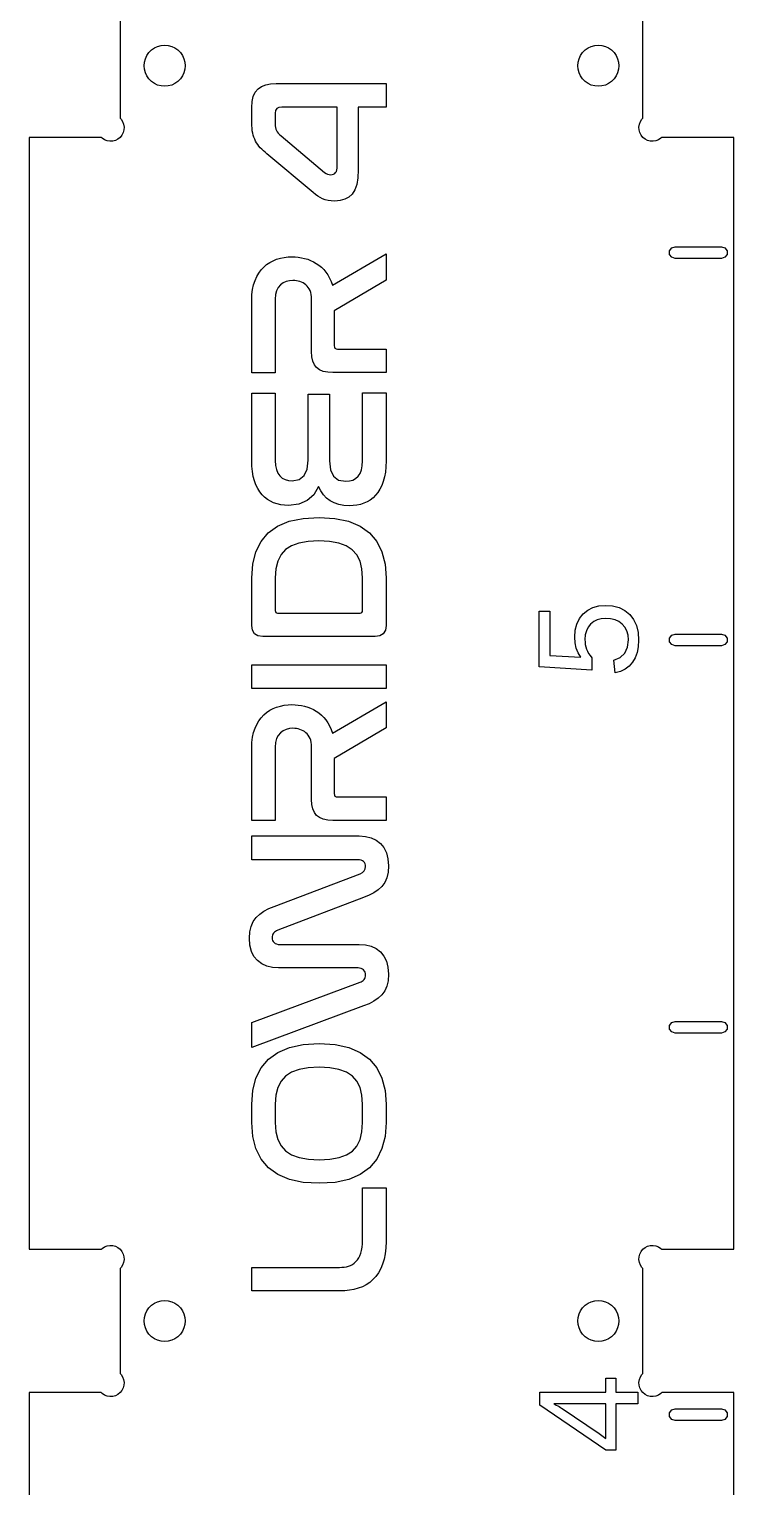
# Model space of a CAD drawing. Header units: metres. Extents: x -91 to 100, y 0 to 828.
# Drawn here: x -91 to 0, y 473.7 to 661.8 of the extents above; entities that cross this region are included whole.
import ezdxf

# ---------------------------------------------------------------- set-up
doc = ezdxf.new("R2010")
doc.units = ezdxf.units.M

msp = doc.modelspace()

# ---------------------------------------------------------------- linework, layer by layer
for p, q in [((-79.25, 663.909), (-79.25, 650.331)), ((-11.75, 650.331), (-11.75, 663.909)), ((-75.795, 658.445), (-75.53, 658.823)), ((-75.53, 658.823), (-75.2034, 659.15)), ((-75.2034, 659.15), (-74.825, 659.415)), ((-74.825, 659.415), (-74.4063, 659.61)), ((-74.4063, 659.61), (-73.9602, 659.73)), ((-73.9602, 659.73), (-73.5, 659.77)), ((-73.5, 659.77), (-73.0398, 659.73)), ((-73.0398, 659.73), (-72.5937, 659.61)), ((-72.5937, 659.61), (-72.175, 659.415)), ((-72.175, 659.415), (-71.7966, 659.15)), ((-71.7966, 659.15), (-71.47, 658.823)), ((-71.47, 658.823), (-71.205, 658.445)), ((-19.795, 658.445), (-19.53, 658.823)), ((-19.53, 658.823), (-19.2034, 659.15)), ((-19.2034, 659.15), (-18.825, 659.415)), ((-18.825, 659.415), (-18.4063, 659.61)), ((-18.4063, 659.61), (-17.9602, 659.73)), ((-17.9602, 659.73), (-17.5, 659.77)), ((-17.5, 659.77), (-17.0398, 659.73)), ((-17.0398, 659.73), (-16.5937, 659.61)), ((-16.5937, 659.61), (-16.175, 659.415)), ((-16.175, 659.415), (-15.7966, 659.15)), ((-15.7966, 659.15), (-15.47, 658.823)), ((-15.47, 658.823), (-15.205, 658.445)), ((-76.15, 657.12), (-76.1097, 657.58)), ((-76.1097, 656.66), (-76.15, 657.12)), ((-76.1097, 657.58), (-75.9902, 658.026)), ((-75.9902, 658.026), (-75.795, 658.445)), ((-71.205, 658.445), (-71.0098, 658.026)), ((-71.0098, 658.026), (-70.8903, 657.58)), ((-70.8903, 657.58), (-70.85, 657.12)), ((-70.85, 657.12), (-70.8903, 656.66)), ((-20.15, 657.12), (-20.1097, 657.58)), ((-20.1097, 656.66), (-20.15, 657.12)), ((-20.1097, 657.58), (-19.9902, 658.026)), ((-19.9902, 658.026), (-19.795, 658.445)), ((-15.205, 658.445), (-15.0098, 658.026)), ((-15.0098, 658.026), (-14.8903, 657.58)), ((-14.8903, 657.58), (-14.85, 657.12)), ((-14.85, 657.12), (-14.8903, 656.66)), ((-75.9902, 656.214), (-76.1097, 656.66)), ((-75.795, 655.795), (-75.9902, 656.214)), ((-75.53, 655.417), (-75.795, 655.795)), ((-75.2034, 655.09), (-75.53, 655.417)), ((-74.825, 654.825), (-75.2034, 655.09)), ((-74.4063, 654.63), (-74.825, 654.825)), ((-72.175, 654.825), (-72.5937, 654.63)), ((-71.7966, 655.09), (-72.175, 654.825)), ((-71.47, 655.417), (-71.7966, 655.09)), ((-71.205, 655.795), (-71.47, 655.417)), ((-71.0098, 656.214), (-71.205, 655.795)), ((-70.8903, 656.66), (-71.0098, 656.214)), ((-59.8178, 654.795), (-59.0928, 654.84)), ((-59.0928, 654.84), (-44.9103, 654.84)), ((-44.9103, 654.84), (-44.9103, 651.783)), ((-19.9902, 656.214), (-20.1097, 656.66)), ((-19.795, 655.795), (-19.9902, 656.214)), ((-19.53, 655.417), (-19.795, 655.795)), ((-19.2034, 655.09), (-19.53, 655.417)), ((-18.825, 654.825), (-19.2034, 655.09)), ((-18.4063, 654.63), (-18.825, 654.825)), ((-16.175, 654.825), (-16.5937, 654.63)), ((-15.7966, 655.09), (-16.175, 654.825)), ((-15.47, 655.417), (-15.7966, 655.09)), ((-15.205, 655.795), (-15.47, 655.417)), ((-15.0098, 656.214), (-15.205, 655.795)), ((-14.8903, 656.66), (-15.0098, 656.214)), ((-73.9602, 654.51), (-74.4063, 654.63)), ((-73.5, 654.47), (-73.9602, 654.51)), ((-73.0398, 654.51), (-73.5, 654.47)), ((-72.5937, 654.63), (-73.0398, 654.51)), ((-62.2023, 652.492), (-62.0506, 653.157)), ((-62.0506, 653.157), (-61.7977, 653.7)), ((-61.7977, 653.7), (-61.4436, 654.121)), ((-61.4436, 654.121), (-60.9932, 654.435)), ((-60.9932, 654.435), (-60.4513, 654.66)), ((-60.4513, 654.66), (-59.8178, 654.795)), ((-17.9602, 654.51), (-18.4063, 654.63)), ((-17.5, 654.47), (-17.9602, 654.51)), ((-17.0398, 654.51), (-17.5, 654.47)), ((-16.5937, 654.63), (-17.0398, 654.51)), ((-62.2529, 651.706), (-62.2023, 652.492)), ((-62.2529, 649.779), (-62.2529, 651.706)), ((-59.1682, 651.349), (-59.2212, 651.012)), ((-59.0092, 651.59), (-59.1682, 651.349)), ((-58.7443, 651.734), (-59.0092, 651.59)), ((-58.3733, 651.783), (-58.7443, 651.734)), ((-51.2051, 651.783), (-58.3733, 651.783)), ((-51.2051, 644.203), (-51.2051, 651.783)), ((-44.9103, 651.783), (-48.5073, 651.783)), ((-48.5073, 651.783), (-48.5073, 643.664)), ((-79.25, 650.331), (-79.1274, 650.209)), ((-79.1274, 650.209), (-78.9282, 649.902)), ((-78.9282, 649.902), (-78.7971, 649.56)), ((-78.7971, 649.56), (-78.7398, 649.199)), ((-78.7398, 649.199), (-78.759, 648.834)), ((-62.2449, 649.405), (-62.2529, 649.779)), ((-62.2208, 649.056), (-62.2449, 649.405)), ((-59.2212, 651.012), (-59.2212, 649.65)), ((-59.2212, 649.65), (-59.2115, 649.372)), ((-59.2115, 649.372), (-59.1826, 649.13)), ((-12.2602, 649.199), (-12.2029, 649.56)), ((-12.241, 648.834), (-12.2602, 649.199)), ((-12.2029, 649.56), (-12.0718, 649.902)), ((-12.0718, 649.902), (-11.8726, 650.209)), ((-11.8726, 650.209), (-11.75, 650.331)), ((-81.7113, 647.87), (-91, 647.87)), ((-91, 647.87), (-91, 504.34)), ((-81.5887, 647.747), (-81.7113, 647.87)), ((-81.2819, 647.548), (-81.5887, 647.747)), ((-80.9404, 647.417), (-81.2819, 647.548)), ((-80.579, 647.36), (-80.9404, 647.417)), ((-80.2137, 647.379), (-80.579, 647.36)), ((-79.8603, 647.474), (-80.2137, 647.379)), ((-79.5343, 647.64), (-79.8603, 647.474)), ((-79.25, 647.87), (-79.5343, 647.64)), ((-79.0198, 648.154), (-79.25, 647.87)), ((-78.8537, 648.48), (-79.0198, 648.154)), ((-78.759, 648.834), (-78.8537, 648.48)), ((-62.1806, 648.731), (-62.2208, 649.056)), ((-62.1244, 648.43), (-62.1806, 648.731)), ((-62.0529, 648.148), (-62.1244, 648.43)), ((-61.967, 647.881), (-62.0529, 648.148)), ((-61.8667, 647.628), (-61.967, 647.881)), ((-61.7518, 647.389), (-61.8667, 647.628)), ((-61.6226, 647.163), (-61.7518, 647.389)), ((-59.1826, 649.13), (-59.1345, 648.923)), ((-59.1345, 648.923), (-59.0671, 648.751)), ((-59.0671, 648.751), (-58.9724, 648.594)), ((-58.9724, 648.594), (-58.8423, 648.43)), ((-58.8423, 648.43), (-58.6769, 648.26)), ((-58.6769, 648.26), (-58.4762, 648.083)), ((-58.4762, 648.083), (-52.8494, 643.355)), ((-12.1463, 648.48), (-12.241, 648.834)), ((-11.9802, 648.154), (-12.1463, 648.48)), ((-11.75, 647.87), (-11.9802, 648.154)), ((-11.4657, 647.64), (-11.75, 647.87)), ((-11.1397, 647.474), (-11.4657, 647.64)), ((-10.7863, 647.379), (-11.1397, 647.474)), ((-10.421, 647.36), (-10.7863, 647.379)), ((-10.0596, 647.417), (-10.421, 647.36)), ((-9.7181, 647.548), (-10.0596, 647.417)), ((-9.4113, 647.747), (-9.7181, 647.548)), ((-9.2887, 647.87), (-9.4113, 647.747)), ((0, 647.87), (-9.2887, 647.87)), ((0, 504.34), (0, 647.87)), ((-61.4789, 646.946), (-61.6226, 647.163)), ((-61.3207, 646.739), (-61.4789, 646.946)), ((-61.1481, 646.541), (-61.3207, 646.739)), ((-60.9603, 646.347), (-61.1481, 646.541)), ((-60.7563, 646.15), (-60.9603, 646.347)), ((-60.5363, 645.949), (-60.7563, 646.15)), ((-60.3003, 645.745), (-60.5363, 645.949)), ((-54.3139, 640.735), (-60.3003, 645.745)), ((-51.3279, 643.473), (-51.2597, 643.673)), ((-51.2597, 643.673), (-51.2188, 643.917)), ((-51.2188, 643.917), (-51.2051, 644.203)), ((-48.5073, 643.664), (-48.5554, 642.641)), ((-52.8494, 643.355), (-52.6648, 643.221)), ((-52.6648, 643.221), (-52.4705, 643.124)), ((-52.4705, 643.124), (-52.2666, 643.066)), ((-52.2666, 643.066), (-52.053, 643.047)), ((-52.053, 643.047), (-51.8595, 643.064)), ((-51.8595, 643.064), (-51.69, 643.115)), ((-51.69, 643.115), (-51.5447, 643.199)), ((-51.5447, 643.199), (-51.4234, 643.317)), ((-51.4234, 643.317), (-51.3279, 643.473)), ((-48.7, 641.782), (-48.9408, 641.086)), ((-48.5554, 642.641), (-48.7, 641.782)), ((-54.0168, 640.503), (-54.3139, 640.735)), ((-53.7166, 640.295), (-54.0168, 640.503)), ((-53.4131, 640.111), (-53.7166, 640.295)), ((-53.1064, 639.951), (-53.4131, 640.111)), ((-52.7756, 639.822), (-53.1064, 639.951)), ((-52.3998, 639.73), (-52.7756, 639.822)), ((-50.2223, 639.88), (-50.8244, 639.712)), ((-49.7068, 640.162), (-50.2223, 639.88)), ((-49.278, 640.555), (-49.7068, 640.162)), ((-48.9408, 641.086), (-49.278, 640.555)), ((-51.9791, 639.674), (-52.3998, 639.73)), ((-51.5133, 639.656), (-51.9791, 639.674)), ((-50.8244, 639.712), (-51.5133, 639.656)), ((-59.0414, 632.136), (-58.5612, 632.277)), ((-58.5612, 632.277), (-58.0714, 632.377)), ((-58.0714, 632.377), (-57.572, 632.437)), ((-57.572, 632.437), (-57.063, 632.457)), ((-57.063, 632.457), (-56.6527, 632.445)), ((-56.6527, 632.445), (-56.244, 632.406)), ((-56.244, 632.406), (-55.8369, 632.342)), ((-55.8369, 632.342), (-55.4314, 632.252)), ((-55.4314, 632.252), (-55.0333, 632.135)), ((-51.8474, 628.783), (-44.9103, 632.817)), ((-44.9103, 632.817), (-44.9103, 629.451)), ((-8.3008, 633.232), (-8.0283, 633.607)), ((-8.3008, 632.768), (-8.3008, 633.232)), ((-8.0283, 632.393), (-8.3008, 632.768)), ((-8.0283, 633.607), (-7.5875, 633.75)), ((-7.5875, 632.25), (-8.0283, 632.393)), ((-7.5875, 633.75), (-1.5875, 633.75)), ((-1.5875, 632.25), (-7.5875, 632.25)), ((-1.5875, 633.75), (-1.1467, 633.607)), ((-1.1467, 632.393), (-1.5875, 632.25)), ((-1.1467, 633.607), (-0.8742, 633.232)), ((-0.8742, 632.768), (-1.1467, 632.393)), ((-0.8742, 633.232), (-0.8742, 632.768)), ((-61.5993, 629.903), (-61.3344, 630.36)), ((-61.3344, 630.36), (-61.0342, 630.771)), ((-61.0342, 630.771), (-60.6986, 631.134)), ((-60.6986, 631.134), (-60.3301, 631.452)), ((-60.3301, 631.452), (-59.931, 631.725)), ((-59.931, 631.725), (-59.5014, 631.953)), ((-59.5014, 631.953), (-59.0414, 632.136)), ((-55.0333, 632.135), (-54.6479, 631.988)), ((-54.6479, 631.988), (-54.2753, 631.813)), ((-54.2753, 631.813), (-53.9156, 631.609)), ((-53.9156, 631.609), (-53.5727, 631.375)), ((-53.5727, 631.375), (-53.2508, 631.108)), ((-53.2508, 631.108), (-52.9496, 630.81)), ((-52.9496, 630.81), (-52.6694, 630.479)), ((-52.6694, 630.479), (-52.4157, 630.113)), ((-62.1469, 628.244), (-62.0145, 628.848)), ((-62.0145, 628.848), (-61.8289, 629.4)), ((-61.8289, 629.4), (-61.5993, 629.903)), ((-58.8382, 628.49), (-59.051, 628.074)), ((-58.5404, 628.822), (-58.8382, 628.49)), ((-58.1847, 629.075), (-58.5404, 628.822)), ((-57.7985, 629.256), (-58.1847, 629.075)), ((-57.3818, 629.364), (-57.7985, 629.256)), ((-56.9346, 629.4), (-57.3818, 629.364)), ((-56.7049, 629.391), (-56.9346, 629.4)), ((-56.4785, 629.365), (-56.7049, 629.391)), ((-56.2553, 629.321), (-56.4785, 629.365)), ((-56.0353, 629.259), (-56.2553, 629.321)), ((-55.8233, 629.179), (-56.0353, 629.259)), ((-55.6242, 629.082), (-55.8233, 629.179)), ((-55.4379, 628.967), (-55.6242, 629.082)), ((-55.2644, 628.835), (-55.4379, 628.967)), ((-55.1055, 628.682), (-55.2644, 628.835)), ((-54.9626, 628.507), (-55.1055, 628.682)), ((-54.8357, 628.31), (-54.9626, 628.507)), ((-52.4157, 630.113), (-52.1942, 629.708)), ((-52.1942, 629.708), (-52.0047, 629.265)), ((-52.0047, 629.265), (-51.8474, 628.783)), ((-44.9103, 629.451), (-51.6162, 625.495)), ((-62.2529, 626.882), (-62.2264, 627.589)), ((-62.2529, 617.478), (-62.2529, 626.882)), ((-62.2264, 627.589), (-62.1469, 628.244)), ((-59.1786, 627.572), (-59.2212, 626.985)), ((-59.2212, 626.985), (-59.2212, 617.478)), ((-59.051, 628.074), (-59.1786, 627.572)), ((-54.7249, 628.09), (-54.8357, 628.31)), ((-54.635, 627.847), (-54.7249, 628.09)), ((-54.5708, 627.582), (-54.635, 627.847)), ((-54.5322, 627.295), (-54.5708, 627.582)), ((-54.5194, 626.985), (-54.5322, 627.295)), ((-54.5194, 620.228), (-54.5194, 626.985)), ((-51.6162, 625.495), (-51.6162, 620.973)), ((-51.6162, 620.973), (-51.5889, 620.782)), ((-54.4792, 619.558), (-54.5194, 620.228)), ((-54.3588, 618.988), (-54.4792, 619.558)), ((-51.5889, 620.782), (-51.507, 620.645)), ((-51.507, 620.645), (-51.3705, 620.563)), ((-51.3705, 620.563), (-51.1794, 620.536)), ((-51.1794, 620.536), (-44.9103, 620.536)), ((-44.9103, 620.536), (-44.9103, 617.504)), ((-59.2212, 617.478), (-62.2529, 617.478)), ((-54.1581, 618.517), (-54.3588, 618.988)), ((-53.8771, 618.146), (-54.1581, 618.517)), ((-53.5045, 617.865), (-53.8771, 618.146)), ((-53.0292, 617.665), (-53.5045, 617.865)), ((-52.4511, 617.544), (-53.0292, 617.665)), ((-51.7703, 617.504), (-52.4511, 617.544)), ((-44.9103, 617.504), (-51.7703, 617.504)), ((-62.2529, 606.175), (-62.2529, 614.859)), ((-62.2529, 614.859), (-59.2212, 614.859)), ((-59.2212, 614.859), (-59.2212, 606.175)), ((-54.9819, 606.2), (-54.9819, 614.73)), ((-54.9819, 614.73), (-52.2328, 614.73)), ((-52.2328, 614.73), (-52.2328, 606.123)), ((-47.9421, 606.098), (-47.9421, 614.884)), ((-47.9421, 614.884), (-44.9103, 614.884)), ((-44.9103, 614.884), (-44.9103, 606.098)), ((-62.2313, 605.432), (-62.2529, 606.175)), ((-59.2212, 606.175), (-59.1842, 605.529)), ((-55.1104, 605.043), (-54.9819, 606.2)), ((-52.2328, 606.123), (-52.1011, 604.966)), ((-47.9782, 605.473), (-47.9421, 606.098)), ((-44.9103, 606.098), (-44.9328, 605.355)), ((-62.1662, 604.745), (-62.2313, 605.432)), ((-62.0578, 604.115), (-62.1662, 604.745)), ((-61.9061, 603.541), (-62.0578, 604.115)), ((-59.1842, 605.529), (-59.0735, 604.98)), ((-59.0735, 604.98), (-58.8888, 604.527)), ((-58.8888, 604.527), (-58.6303, 604.171)), ((-58.6303, 604.171), (-58.3091, 603.901)), ((-56.138, 603.719), (-55.4957, 604.216)), ((-55.4957, 604.216), (-55.1104, 605.043)), ((-52.1011, 604.966), (-51.7061, 604.139)), ((-51.7061, 604.139), (-51.0477, 603.642)), ((-48.8372, 603.838), (-48.52, 604.119)), ((-48.52, 604.119), (-48.2672, 604.484)), ((-48.2672, 604.484), (-48.0866, 604.935)), ((-48.0866, 604.935), (-47.9782, 605.473)), ((-45.1126, 604.038), (-45.27, 603.464)), ((-45.0002, 604.668), (-45.1126, 604.038)), ((-44.9328, 605.355), (-45.0002, 604.668)), ((-61.715, 603.019), (-61.9061, 603.541)), ((-61.4885, 602.546), (-61.715, 603.019)), ((-61.2268, 602.12), (-61.4885, 602.546)), ((-60.9296, 601.743), (-61.2268, 602.12)), ((-58.3091, 603.901), (-57.9366, 603.708)), ((-57.9366, 603.708), (-57.5126, 603.593)), ((-57.5126, 603.593), (-57.0372, 603.554)), ((-57.0372, 603.554), (-56.138, 603.719)), ((-53.6201, 602.809), (-54.24, 601.741)), ((-53.3335, 602.24), (-53.6201, 602.809)), ((-52.9875, 601.743), (-53.3335, 602.24)), ((-51.0477, 603.642), (-50.126, 603.477)), ((-50.126, 603.477), (-49.6402, 603.517)), ((-49.6402, 603.517), (-49.2106, 603.638)), ((-49.2106, 603.638), (-48.8372, 603.838)), ((-45.6972, 602.468), (-45.9613, 602.043)), ((-45.4667, 602.942), (-45.6972, 602.468)), ((-45.27, 603.464), (-45.4667, 602.942)), ((-60.5997, 601.413), (-60.9296, 601.743)), ((-60.2392, 601.129), (-60.5997, 601.413)), ((-59.8482, 600.892), (-60.2392, 601.129)), ((-59.4267, 600.702), (-59.8482, 600.892)), ((-58.9803, 600.556), (-59.4267, 600.702)), ((-58.5146, 600.452), (-58.9803, 600.556)), ((-58.0297, 600.389), (-58.5146, 600.452)), ((-57.5255, 600.368), (-58.0297, 600.389)), ((-56.1927, 600.521), (-57.5255, 600.368)), ((-55.0975, 600.978), (-56.1927, 600.521)), ((-54.24, 601.741), (-55.0975, 600.978)), ((-52.5821, 601.315), (-52.9875, 601.743)), ((-52.1172, 600.959), (-52.5821, 601.315)), ((-51.5913, 600.678), (-52.1172, 600.959)), ((-51.0027, 600.477), (-51.5913, 600.678)), ((-50.3516, 600.357), (-51.0027, 600.477)), ((-49.6378, 600.317), (-50.3516, 600.357)), ((-49.1449, 600.337), (-49.6378, 600.317)), ((-48.6679, 600.397), (-49.1449, 600.337)), ((-48.2071, 600.497), (-48.6679, 600.397)), ((-47.7623, 600.638), (-48.2071, 600.497)), ((-47.3407, 600.822), (-47.7623, 600.638)), ((-46.9497, 601.055), (-47.3407, 600.822)), ((-46.5892, 601.336), (-46.9497, 601.055)), ((-46.2592, 601.665), (-46.5892, 601.336)), ((-45.9613, 602.043), (-46.2592, 601.665)), ((-57.4163, 598.309), (-55.6355, 598.682)), ((-55.6355, 598.682), (-53.5689, 598.806)), ((-53.5689, 598.806), (-51.5134, 598.682)), ((-51.5134, 598.682), (-49.7406, 598.309)), ((-61.0534, 595.705), (-60.1205, 596.815)), ((-60.1205, 596.815), (-58.9113, 597.686)), ((-58.9113, 597.686), (-57.4163, 598.309)), ((-49.7406, 598.309), (-48.2504, 597.686)), ((-48.2504, 597.686), (-47.0428, 596.815)), ((-47.0428, 596.815), (-46.1098, 595.705)), ((-61.7198, 594.365), (-61.0534, 595.705)), ((-57.8981, 594.657), (-58.4769, 594.009)), ((-57.1329, 595.146), (-57.8981, 594.657)), ((-56.1606, 595.495), (-57.1329, 595.146)), ((-54.9811, 595.705), (-56.1606, 595.495)), ((-53.5944, 595.775), (-54.9811, 595.705)), ((-52.207, 595.704), (-53.5944, 595.775)), ((-51.0251, 595.492), (-52.207, 595.704)), ((-50.0488, 595.139), (-51.0251, 595.492)), ((-49.278, 594.644), (-50.0488, 595.139)), ((-48.6935, 593.992), (-49.278, 594.644)), ((-46.1098, 595.705), (-45.4434, 594.365)), ((-62.2529, 590.996), (-62.1197, 592.795)), ((-62.1197, 592.795), (-61.7198, 594.365)), ((-58.8904, 593.183), (-59.1385, 592.178)), ((-58.4769, 594.009), (-58.8904, 593.183)), ((-48.2761, 593.167), (-48.6935, 593.992)), ((-48.0256, 592.168), (-48.2761, 593.167)), ((-45.4434, 594.365), (-45.0436, 592.795)), ((-45.0436, 592.795), (-44.9103, 590.996)), ((-62.2529, 584.881), (-62.2529, 590.996)), ((-59.1385, 592.178), (-59.2212, 590.996)), ((-59.2212, 590.996), (-59.2212, 586.808)), ((-47.9421, 590.996), (-48.0256, 592.168)), ((-47.9421, 586.808), (-47.9421, 590.996)), ((-44.9103, 590.996), (-44.9103, 584.881)), ((-18.8689, 586.84), (-18.1962, 587.187)), ((-18.1962, 587.187), (-17.4403, 587.395)), ((-17.4403, 587.395), (-16.6013, 587.464)), ((-16.6013, 587.464), (-15.6529, 587.39)), ((-15.6529, 587.39), (-14.8111, 587.166)), ((-14.8111, 587.166), (-14.076, 586.794)), ((-59.2212, 586.808), (-59.2019, 586.662)), ((-59.2019, 586.662), (-59.1441, 586.557)), ((-59.1441, 586.557), (-59.0478, 586.495)), ((-59.0478, 586.495), (-58.913, 586.474)), ((-58.913, 586.474), (-48.2503, 586.474)), ((-48.2503, 586.474), (-48.1155, 586.495)), ((-48.1155, 586.495), (-48.0191, 586.557)), ((-48.0191, 586.557), (-47.9614, 586.662)), ((-47.9614, 586.662), (-47.9421, 586.808)), ((-25.1373, 579.53), (-25.1373, 586.727)), ((-25.1373, 586.727), (-23.7626, 586.727)), ((-23.7626, 586.727), (-23.7626, 581.004)), ((-20.2807, 585.055), (-19.9382, 585.752)), ((-19.9382, 585.752), (-19.4586, 586.354)), ((-19.4586, 586.354), (-18.8689, 586.84)), ((-18.1002, 585.367), (-18.4972, 585.043)), ((-17.6459, 585.599), (-18.1002, 585.367)), ((-17.1343, 585.738), (-17.6459, 585.599)), ((-16.5654, 585.784), (-17.1343, 585.738)), ((-15.9148, 585.738), (-16.5654, 585.784)), ((-15.3378, 585.6), (-15.9148, 585.738)), ((-14.8343, 585.369), (-15.3378, 585.6)), ((-14.4044, 585.047), (-14.8343, 585.369)), ((-14.076, 586.794), (-13.4476, 586.273)), ((-13.4476, 586.273), (-12.9444, 585.621)), ((-12.9444, 585.621), (-12.585, 584.853)), ((-62.1646, 584.251), (-62.2529, 584.881)), ((-61.8997, 583.802), (-62.1646, 584.251)), ((-61.4581, 583.532), (-61.8997, 583.802)), ((-60.8399, 583.442), (-61.4581, 583.532)), ((-46.3233, 583.442), (-60.8399, 583.442)), ((-45.7051, 583.532), (-46.3233, 583.442)), ((-45.2636, 583.802), (-45.7051, 583.532)), ((-44.9986, 584.251), (-45.2636, 583.802)), ((-44.9103, 584.881), (-44.9986, 584.251)), ((-20.5547, 583.376), (-20.4862, 584.263)), ((-20.5042, 582.626), (-20.5547, 583.376)), ((-20.4862, 584.263), (-20.2807, 585.055)), ((-19.1879, 583.64), (-19.234, 583.043)), ((-19.0498, 584.172), (-19.1879, 583.64)), ((-18.8195, 584.64), (-19.0498, 584.172)), ((-18.4972, 585.043), (-18.8195, 584.64)), ((-14.0604, 584.643), (-14.4044, 585.047)), ((-13.8148, 584.169), (-14.0604, 584.643)), ((-13.6674, 583.623), (-13.8148, 584.169)), ((-13.6182, 583.007), (-13.6674, 583.623)), ((-12.585, 584.853), (-12.3694, 583.97)), ((-12.3694, 583.97), (-12.2975, 582.971)), ((-8.3008, 583.232), (-8.0283, 583.607)), ((-8.0283, 583.607), (-7.5875, 583.75)), ((-7.5875, 583.75), (-1.5875, 583.75)), ((-1.5875, 583.75), (-1.1467, 583.607)), ((-1.1467, 583.607), (-0.8742, 583.232)), ((-20.3526, 581.94), (-20.5042, 582.626)), ((-20.0999, 581.319), (-20.3526, 581.94)), ((-19.234, 583.043), (-19.2211, 582.721)), ((-19.2211, 582.721), (-19.1823, 582.41)), ((-19.1823, 582.41), (-19.1177, 582.11)), ((-19.1177, 582.11), (-19.0273, 581.821)), ((-19.0273, 581.821), (-18.906, 581.538)), ((-18.906, 581.538), (-18.7488, 581.255)), ((-14.0877, 581.289), (-13.7356, 582.048)), ((-13.7356, 582.048), (-13.6182, 583.007)), ((-12.3458, 582.129), (-12.4907, 581.372)), ((-12.2975, 582.971), (-12.3458, 582.129)), ((-8.3008, 582.768), (-8.3008, 583.232)), ((-8.0283, 582.393), (-8.3008, 582.768)), ((-7.5875, 582.25), (-8.0283, 582.393)), ((-1.5875, 582.25), (-7.5875, 582.25)), ((-1.1467, 582.393), (-1.5875, 582.25)), ((-0.8742, 582.768), (-1.1467, 582.393)), ((-0.8742, 583.232), (-0.8742, 582.768)), ((-62.2529, 576.744), (-62.2529, 579.775)), ((-62.2529, 579.775), (-44.9103, 579.775)), ((-44.9103, 579.775), (-44.9103, 576.744)), ((-23.7626, 581.004), (-19.7461, 580.761)), ((-19.7461, 580.761), (-20.0999, 581.319)), ((-18.7488, 581.255), (-18.5556, 580.972)), ((-18.5556, 580.972), (-18.3265, 580.689)), ((-18.3265, 580.689), (-18.3265, 579.108)), ((-15.4962, 580.375), (-14.6746, 580.731)), ((-15.3075, 578.739), (-15.4962, 580.375)), ((-14.6746, 580.731), (-14.0877, 581.289)), ((-13.4998, 579.621), (-14.0159, 579.227)), ((-13.0702, 580.114), (-13.4998, 579.621)), ((-12.7321, 580.7), (-13.0702, 580.114)), ((-12.4907, 581.372), (-12.7321, 580.7)), ((-18.3265, 579.108), (-25.1373, 579.53)), ((-14.6185, 578.933), (-15.3075, 578.739)), ((-14.0159, 579.227), (-14.6185, 578.933)), ((-44.9103, 576.744), (-62.2529, 576.744)), ((-60.3301, 573.646), (-59.931, 573.919)), ((-59.931, 573.919), (-59.5014, 574.147)), ((-59.5014, 574.147), (-59.0414, 574.33)), ((-59.0414, 574.33), (-58.5612, 574.47)), ((-58.5612, 574.47), (-58.0714, 574.571)), ((-58.0714, 574.571), (-57.572, 574.631)), ((-57.572, 574.631), (-57.063, 574.651)), ((-57.063, 574.651), (-56.6527, 574.638)), ((-56.6527, 574.638), (-56.244, 574.6)), ((-56.244, 574.6), (-55.8369, 574.535)), ((-55.8369, 574.535), (-55.4314, 574.446)), ((-55.4314, 574.446), (-55.0333, 574.328)), ((-55.0333, 574.328), (-54.6479, 574.182)), ((-54.6479, 574.182), (-54.2753, 574.007)), ((-54.2753, 574.007), (-53.9156, 573.803)), ((-51.8474, 570.977), (-44.9103, 575.011)), ((-44.9103, 575.011), (-44.9103, 571.645)), ((-61.8289, 571.594), (-61.5993, 572.097)), ((-61.5993, 572.097), (-61.3344, 572.554)), ((-61.3344, 572.554), (-61.0342, 572.964)), ((-61.0342, 572.964), (-60.6986, 573.328)), ((-60.6986, 573.328), (-60.3301, 573.646)), ((-53.9156, 573.803), (-53.5727, 573.569)), ((-53.5727, 573.569), (-53.2508, 573.302)), ((-53.2508, 573.302), (-52.9496, 573.003)), ((-52.9496, 573.003), (-52.6694, 572.673)), ((-52.6694, 572.673), (-52.4157, 572.307)), ((-52.4157, 572.307), (-52.1942, 571.902)), ((-62.2264, 569.782), (-62.1469, 570.438)), ((-62.1469, 570.438), (-62.0145, 571.041)), ((-62.0145, 571.041), (-61.8289, 571.594)), ((-59.051, 570.267), (-59.1786, 569.765)), ((-58.8382, 570.684), (-59.051, 570.267)), ((-58.5404, 571.016), (-58.8382, 570.684)), ((-58.1847, 571.269), (-58.5404, 571.016)), ((-57.7985, 571.449), (-58.1847, 571.269)), ((-57.3818, 571.558), (-57.7985, 571.449)), ((-56.9346, 571.594), (-57.3818, 571.558)), ((-56.7049, 571.585), (-56.9346, 571.594)), ((-56.4785, 571.558), (-56.7049, 571.585)), ((-56.2553, 571.514), (-56.4785, 571.558)), ((-56.0353, 571.452), (-56.2553, 571.514)), ((-55.8233, 571.373), (-56.0353, 571.452)), ((-55.6242, 571.276), (-55.8233, 571.373)), ((-55.4379, 571.161), (-55.6242, 571.276)), ((-55.2644, 571.028), (-55.4379, 571.161)), ((-55.1055, 570.876), (-55.2644, 571.028)), ((-54.9626, 570.701), (-55.1055, 570.876)), ((-54.8357, 570.503), (-54.9626, 570.701)), ((-54.7249, 570.283), (-54.8357, 570.503)), ((-54.635, 570.041), (-54.7249, 570.283)), ((-52.1942, 571.902), (-52.0047, 571.459)), ((-52.0047, 571.459), (-51.8474, 570.977)), ((-44.9103, 571.645), (-51.6162, 567.688)), ((-62.2529, 569.076), (-62.2264, 569.782)), ((-62.2529, 559.672), (-62.2529, 569.076)), ((-59.1786, 569.765), (-59.2212, 569.179)), ((-59.2212, 569.179), (-59.2212, 559.672)), ((-54.5708, 569.776), (-54.635, 570.041)), ((-54.5322, 569.488), (-54.5708, 569.776)), ((-54.5194, 569.179), (-54.5322, 569.488)), ((-54.5194, 562.421), (-54.5194, 569.179)), ((-51.6162, 567.688), (-51.6162, 563.166)), ((-51.6162, 563.166), (-51.5889, 562.975)), ((-51.5889, 562.975), (-51.507, 562.839)), ((-51.507, 562.839), (-51.3705, 562.757)), ((-51.3705, 562.757), (-51.1794, 562.73)), ((-51.1794, 562.73), (-44.9103, 562.73)), ((-44.9103, 562.73), (-44.9103, 559.698)), ((-54.4792, 561.752), (-54.5194, 562.421)), ((-54.3588, 561.182), (-54.4792, 561.752)), ((-54.1581, 560.711), (-54.3588, 561.182)), ((-59.2212, 559.672), (-62.2529, 559.672)), ((-53.8771, 560.34), (-54.1581, 560.711)), ((-53.5045, 560.059), (-53.8771, 560.34)), ((-53.0292, 559.858), (-53.5045, 560.059)), ((-52.4511, 559.738), (-53.0292, 559.858)), ((-51.7703, 559.698), (-52.4511, 559.738)), ((-44.9103, 559.698), (-51.7703, 559.698)), ((-62.2529, 554.636), (-62.2529, 557.693)), ((-62.2529, 557.693), (-48.4046, 557.693)), ((-48.4046, 557.693), (-47.5864, 557.633)), ((-47.5864, 557.633), (-46.8534, 557.452)), ((-46.8534, 557.452), (-46.2054, 557.151)), ((-46.2054, 557.151), (-45.6425, 556.73)), ((-45.6425, 556.73), (-45.1873, 556.188)), ((-45.1873, 556.188), (-44.8621, 555.525)), ((-44.8621, 555.525), (-44.667, 554.743)), ((-48.533, 554.636), (-62.2529, 554.636)), ((-48.325, 554.62), (-48.533, 554.636)), ((-48.138, 554.575), (-48.325, 554.62)), ((-47.9718, 554.498), (-48.138, 554.575)), ((-47.8265, 554.392), (-47.9718, 554.498)), ((-47.7085, 554.261), (-47.8265, 554.392)), ((-47.7366, 553.178), (-47.6017, 553.443)), ((-47.6242, 554.112), (-47.7085, 554.261)), ((-47.5736, 553.946), (-47.6242, 554.112)), ((-47.6017, 553.443), (-47.5567, 553.762)), ((-47.5567, 553.762), (-47.5736, 553.946)), ((-44.667, 554.743), (-44.6019, 553.839)), ((-44.6019, 553.839), (-44.6557, 553.018)), ((-59.3497, 548.598), (-48.276, 552.812)), ((-48.276, 552.812), (-47.9613, 552.967)), ((-47.9613, 552.967), (-47.7366, 553.178)), ((-45.086, 551.688), (-45.4625, 551.18)), ((-44.8171, 552.301), (-45.086, 551.688)), ((-44.6557, 553.018), (-44.8171, 552.301)), ((-47.8135, 549.754), (-58.8873, 545.541)), ((-47.1078, 550.036), (-47.8135, 549.754)), ((-46.4807, 550.368), (-47.1078, 550.036)), ((-45.9323, 550.749), (-46.4807, 550.368)), ((-45.4625, 551.18), (-45.9323, 550.749)), ((-61.7005, 547.159), (-61.2309, 547.596)), ((-61.2309, 547.596), (-60.6825, 547.981)), ((-60.6825, 547.981), (-60.0555, 548.315)), ((-60.0555, 548.315), (-59.3497, 548.598)), ((-62.5075, 545.309), (-62.3461, 546.029)), ((-62.3461, 546.029), (-62.0771, 546.645)), ((-62.0771, 546.645), (-61.7005, 547.159)), ((-62.5613, 544.487), (-62.5075, 545.309)), ((-62.4963, 543.585), (-62.5613, 544.487)), ((-59.6194, 544.737), (-59.6322, 544.564)), ((-59.6322, 544.564), (-59.6154, 544.38)), ((-59.5809, 544.895), (-59.6194, 544.737)), ((-59.6154, 544.38), (-59.5648, 544.214)), ((-59.5166, 545.039), (-59.5809, 544.895)), ((-59.5648, 544.214), (-59.4805, 544.066)), ((-59.4267, 545.168), (-59.5166, 545.039)), ((-59.4805, 544.066), (-59.3625, 543.935)), ((-59.3159, 545.283), (-59.4267, 545.168)), ((-59.3625, 543.935), (-59.2156, 543.828)), ((-59.1891, 545.383), (-59.3159, 545.283)), ((-59.2156, 543.828), (-59.0446, 543.752)), ((-59.0462, 545.469), (-59.1891, 545.383)), ((-58.8873, 545.541), (-59.0462, 545.469)), ((-62.3012, 542.804), (-62.4963, 543.585)), ((-61.976, 542.146), (-62.3012, 542.804)), ((-61.5207, 541.609), (-61.976, 542.146)), ((-59.0446, 543.752), (-58.8495, 543.706)), ((-58.8495, 543.706), (-58.6303, 543.691)), ((-58.6303, 543.691), (-48.4046, 543.691)), ((-48.4046, 543.691), (-47.5864, 543.631)), ((-47.5864, 543.631), (-46.8534, 543.45)), ((-46.8534, 543.45), (-46.2054, 543.149)), ((-46.2054, 543.149), (-45.6425, 542.727)), ((-45.6425, 542.727), (-45.1873, 542.185)), ((-45.1873, 542.185), (-44.8621, 541.523)), ((-60.9595, 541.194), (-61.5207, 541.609)), ((-60.3163, 540.897), (-60.9595, 541.194)), ((-59.5913, 540.718), (-60.3163, 540.897)), ((-58.7844, 540.659), (-59.5913, 540.718)), ((-48.533, 540.659), (-58.7844, 540.659)), ((-48.325, 540.643), (-48.533, 540.659)), ((-48.138, 540.595), (-48.325, 540.643)), ((-47.9718, 540.514), (-48.138, 540.595)), ((-47.8265, 540.402), (-47.9718, 540.514)), ((-47.7085, 540.265), (-47.8265, 540.402)), ((-47.6242, 540.113), (-47.7085, 540.265)), ((-47.5736, 539.944), (-47.6242, 540.113)), ((-44.8621, 541.523), (-44.667, 540.74)), ((-44.667, 540.74), (-44.6019, 539.837)), ((-62.2529, 533.619), (-48.276, 538.809)), ((-48.276, 538.809), (-48.1179, 538.88)), ((-48.1179, 538.88), (-47.9774, 538.963)), ((-47.9774, 538.963), (-47.8545, 539.06)), ((-47.8545, 539.06), (-47.7493, 539.169)), ((-47.7493, 539.169), (-47.6651, 539.292)), ((-47.6651, 539.292), (-47.6049, 539.432)), ((-47.6049, 539.432), (-47.5688, 539.588)), ((-47.5567, 539.76), (-47.5736, 539.944)), ((-47.5688, 539.588), (-47.5567, 539.76)), ((-44.8171, 538.298), (-45.086, 537.686)), ((-44.6557, 539.015), (-44.8171, 538.298)), ((-44.6019, 539.837), (-44.6557, 539.015)), ((-46.4807, 536.365), (-47.1078, 536.033)), ((-45.9323, 536.746), (-46.4807, 536.365)), ((-45.4625, 537.177), (-45.9323, 536.746)), ((-45.086, 537.686), (-45.4625, 537.177)), ((-47.8135, 535.752), (-62.2529, 530.382)), ((-47.1078, 536.033), (-47.8135, 535.752)), ((-62.2529, 530.382), (-62.2529, 533.619)), ((-8.3008, 533.232), (-8.0283, 533.607)), ((-8.3008, 532.768), (-8.3008, 533.232)), ((-8.0283, 532.393), (-8.3008, 532.768)), ((-8.0283, 533.607), (-7.5875, 533.75)), ((-7.5875, 533.75), (-1.5875, 533.75)), ((-1.5875, 533.75), (-1.1467, 533.607)), ((-1.1467, 533.607), (-0.8742, 533.232)), ((-0.8742, 532.768), (-1.1467, 532.393)), ((-0.8742, 533.232), (-0.8742, 532.768)), ((-57.3777, 530.392), (-55.6001, 530.771)), ((-55.6001, 530.771), (-53.5432, 530.897)), ((-53.5432, 530.897), (-51.4989, 530.771)), ((-51.4989, 530.771), (-49.7341, 530.392)), ((-7.5875, 532.25), (-8.0283, 532.393)), ((-1.5875, 532.25), (-7.5875, 532.25)), ((-1.1467, 532.393), (-1.5875, 532.25)), ((-61.039, 527.76), (-60.0947, 528.88)), ((-60.0947, 528.88), (-58.8759, 529.762)), ((-58.8759, 529.762), (-57.3777, 530.392)), ((-49.7341, 530.392), (-48.2488, 529.762)), ((-48.2488, 529.762), (-47.0428, 528.88)), ((-47.0428, 528.88), (-46.1098, 527.76)), ((-61.7134, 526.416), (-61.039, 527.76)), ((-57.1144, 527.203), (-57.8851, 526.709)), ((-56.1381, 527.556), (-57.1144, 527.203)), ((-54.9563, 527.768), (-56.1381, 527.556)), ((-53.5689, 527.839), (-54.9563, 527.768)), ((-52.1822, 527.768), (-53.5689, 527.839)), ((-51.0027, 527.553), (-52.1822, 527.768)), ((-50.0304, 527.196), (-51.0027, 527.553)), ((-49.2652, 526.696), (-50.0304, 527.196)), ((-46.1098, 527.76), (-45.4434, 526.416)), ((-62.1181, 524.85), (-61.7134, 526.416)), ((-58.8872, 525.231), (-59.1377, 524.233)), ((-58.4696, 526.057), (-58.8872, 525.231)), ((-57.8851, 526.709), (-58.4696, 526.057)), ((-48.6864, 526.04), (-49.2652, 526.696)), ((-48.2729, 525.215), (-48.6864, 526.04)), ((-48.0248, 524.222), (-48.2729, 525.215)), ((-45.4434, 526.416), (-45.0436, 524.85)), ((-62.2529, 523.06), (-62.1181, 524.85)), ((-59.1377, 524.233), (-59.2212, 523.06)), ((-47.9421, 523.06), (-48.0248, 524.222)), ((-45.0436, 524.85), (-44.9103, 523.06)), ((-62.2529, 520.697), (-62.2529, 523.06)), ((-59.2212, 523.06), (-59.2212, 520.697)), ((-47.9421, 520.697), (-47.9421, 523.06)), ((-44.9103, 523.06), (-44.9103, 520.697)), ((-62.1181, 518.907), (-62.2529, 520.697)), ((-59.2212, 520.697), (-59.1377, 519.524)), ((-59.1377, 519.524), (-58.8872, 518.522)), ((-48.2697, 518.506), (-48.024, 519.513)), ((-48.024, 519.513), (-47.9421, 520.697)), ((-44.9103, 520.697), (-45.0436, 518.907)), ((-61.7134, 517.34), (-62.1181, 518.907)), ((-58.8872, 518.522), (-58.4696, 517.693)), ((-58.4696, 517.693), (-57.8851, 517.035)), ((-49.2524, 517.022), (-48.6792, 517.676)), ((-48.6792, 517.676), (-48.2697, 518.506)), ((-45.0436, 518.907), (-45.4434, 517.34)), ((-61.039, 515.997), (-61.7134, 517.34)), ((-60.0947, 514.877), (-61.039, 515.997)), ((-57.8851, 517.035), (-57.1128, 516.535)), ((-57.1128, 516.535), (-56.1317, 516.178)), ((-56.1317, 516.178), (-54.9418, 515.963)), ((-54.9418, 515.963), (-53.5432, 515.892)), ((-53.5432, 515.892), (-52.1573, 515.963)), ((-52.1573, 515.963), (-50.9803, 516.175)), ((-50.9803, 516.175), (-50.012, 516.528)), ((-50.012, 516.528), (-49.2524, 517.022)), ((-46.1098, 515.997), (-47.0428, 514.877)), ((-45.4434, 517.34), (-46.1098, 515.997)), ((-58.8759, 513.995), (-60.0947, 514.877)), ((-57.3777, 513.364), (-58.8759, 513.995)), ((-48.2488, 513.995), (-49.7341, 513.364)), ((-47.0428, 514.877), (-48.2488, 513.995)), ((-55.6001, 512.986), (-57.3777, 513.364)), ((-53.5432, 512.86), (-55.6001, 512.986)), ((-51.4989, 512.986), (-53.5432, 512.86)), ((-49.7341, 513.364), (-51.4989, 512.986)), ((-47.9421, 505.55), (-47.9421, 512.281)), ((-47.9421, 512.281), (-44.9103, 512.281)), ((-44.9103, 512.281), (-44.9103, 505.37)), ((-91, 504.34), (-81.7113, 504.34)), ((-81.7113, 504.34), (-81.5887, 504.463)), ((-81.5887, 504.463), (-81.2819, 504.662)), ((-81.2819, 504.662), (-80.9404, 504.793)), ((-80.9404, 504.793), (-80.579, 504.85)), ((-80.579, 504.85), (-80.2137, 504.831)), ((-80.2137, 504.831), (-79.8603, 504.736)), ((-79.8603, 504.736), (-79.5343, 504.57)), ((-79.5343, 504.57), (-79.25, 504.34)), ((-79.25, 504.34), (-79.0198, 504.056)), ((-48.0722, 504.203), (-47.9999, 504.609)), ((-47.9999, 504.609), (-47.9565, 505.058)), ((-47.9565, 505.058), (-47.9421, 505.55)), ((-44.9384, 504.541), (-45.0227, 503.774)), ((-44.9103, 505.37), (-44.9384, 504.541)), ((-11.9802, 504.056), (-11.75, 504.34)), ((-11.75, 504.34), (-11.4657, 504.57)), ((-11.4657, 504.57), (-11.1397, 504.736)), ((-11.1397, 504.736), (-10.7863, 504.831)), ((-10.7863, 504.831), (-10.421, 504.85)), ((-10.421, 504.85), (-10.0596, 504.793)), ((-10.0596, 504.793), (-9.7181, 504.662)), ((-9.7181, 504.662), (-9.4113, 504.463)), ((-9.4113, 504.463), (-9.2887, 504.34)), ((-9.2887, 504.34), (0, 504.34)), ((-79.0198, 504.056), (-78.8537, 503.73)), ((-78.7971, 502.65), (-78.9282, 502.308)), ((-78.8537, 503.73), (-78.759, 503.376)), ((-78.7398, 503.011), (-78.7971, 502.65)), ((-78.759, 503.376), (-78.7398, 503.011)), ((-49.4869, 502.27), (-49.2395, 502.399)), ((-49.2395, 502.399), (-49.0115, 502.559)), ((-49.0115, 502.559), (-48.8027, 502.749)), ((-48.8027, 502.749), (-48.6141, 502.972)), ((-48.6141, 502.972), (-48.4463, 503.228)), ((-48.4463, 503.228), (-48.2994, 503.518)), ((-48.2994, 503.518), (-48.1733, 503.841)), ((-48.1733, 503.841), (-48.0722, 504.203)), ((-45.3599, 502.428), (-45.6064, 501.846)), ((-45.1632, 503.07), (-45.3599, 502.428)), ((-45.0227, 503.774), (-45.1632, 503.07)), ((-12.2602, 503.011), (-12.241, 503.376)), ((-12.2029, 502.65), (-12.2602, 503.011)), ((-12.241, 503.376), (-12.1463, 503.73)), ((-12.0718, 502.308), (-12.2029, 502.65)), ((-12.1463, 503.73), (-11.9802, 504.056)), ((-79.1274, 502.001), (-79.25, 501.879)), ((-79.25, 501.879), (-79.25, 488.301)), ((-78.9282, 502.308), (-79.1274, 502.001)), ((-62.2529, 498.972), (-62.2529, 502.004)), ((-62.2529, 502.004), (-50.9224, 502.004)), ((-50.9224, 502.004), (-50.6181, 502.015)), ((-50.6181, 502.015), (-50.3219, 502.046)), ((-50.3219, 502.046), (-50.0336, 502.098)), ((-50.0336, 502.098), (-49.7534, 502.171)), ((-49.7534, 502.171), (-49.4869, 502.27)), ((-46.2295, 500.85), (-46.606, 500.437)), ((-45.8963, 501.32), (-46.2295, 500.85)), ((-45.6064, 501.846), (-45.8963, 501.32)), ((-11.8726, 502.001), (-12.0718, 502.308)), ((-11.75, 501.879), (-11.8726, 502.001)), ((-11.75, 488.301), (-11.75, 501.879)), ((-50.8967, 498.972), (-62.2529, 498.972)), ((-50.2552, 498.994), (-50.8967, 498.972)), ((-49.6409, 499.059), (-50.2552, 498.994)), ((-49.054, 499.168), (-49.6409, 499.059)), ((-48.4943, 499.319), (-49.054, 499.168)), ((-47.9668, 499.519), (-48.4943, 499.319)), ((-47.4763, 499.772), (-47.9668, 499.519)), ((-47.0227, 500.078), (-47.4763, 499.772)), ((-46.606, 500.437), (-47.0227, 500.078)), ((-75.795, 496.415), (-75.53, 496.793)), ((-75.53, 496.793), (-75.2034, 497.12)), ((-75.2034, 497.12), (-74.825, 497.385)), ((-74.825, 497.385), (-74.4063, 497.58)), ((-74.4063, 497.58), (-73.9602, 497.7)), ((-73.9602, 497.7), (-73.5, 497.74)), ((-73.5, 497.74), (-73.0398, 497.7)), ((-73.0398, 497.7), (-72.5937, 497.58)), ((-72.5937, 497.58), (-72.175, 497.385)), ((-72.175, 497.385), (-71.7966, 497.12)), ((-71.7966, 497.12), (-71.47, 496.793)), ((-71.47, 496.793), (-71.205, 496.415)), ((-19.795, 496.415), (-19.53, 496.793)), ((-19.53, 496.793), (-19.2034, 497.12)), ((-19.2034, 497.12), (-18.825, 497.385)), ((-18.825, 497.385), (-18.4063, 497.58)), ((-18.4063, 497.58), (-17.9602, 497.7)), ((-17.9602, 497.7), (-17.5, 497.74)), ((-17.5, 497.74), (-17.0398, 497.7)), ((-17.0398, 497.7), (-16.5937, 497.58)), ((-16.5937, 497.58), (-16.175, 497.385)), ((-16.175, 497.385), (-15.7966, 497.12)), ((-15.7966, 497.12), (-15.47, 496.793)), ((-15.47, 496.793), (-15.205, 496.415)), ((-76.15, 495.09), (-76.1097, 495.55)), ((-76.1097, 494.63), (-76.15, 495.09)), ((-76.1097, 495.55), (-75.9902, 495.996)), ((-75.9902, 495.996), (-75.795, 496.415)), ((-71.205, 496.415), (-71.0098, 495.996)), ((-71.0098, 495.996), (-70.8903, 495.55)), ((-70.8903, 495.55), (-70.85, 495.09)), ((-70.85, 495.09), (-70.8903, 494.63)), ((-20.15, 495.09), (-20.1097, 495.55)), ((-20.1097, 494.63), (-20.15, 495.09)), ((-20.1097, 495.55), (-19.9902, 495.996)), ((-19.9902, 495.996), (-19.795, 496.415)), ((-15.205, 496.415), (-15.0098, 495.996)), ((-15.0098, 495.996), (-14.8903, 495.55)), ((-14.8903, 495.55), (-14.85, 495.09)), ((-14.85, 495.09), (-14.8903, 494.63)), ((-75.9902, 494.184), (-76.1097, 494.63)), ((-75.795, 493.765), (-75.9902, 494.184)), ((-75.53, 493.387), (-75.795, 493.765)), ((-75.2034, 493.06), (-75.53, 493.387)), ((-74.825, 492.795), (-75.2034, 493.06)), ((-71.7966, 493.06), (-72.175, 492.795)), ((-71.47, 493.387), (-71.7966, 493.06)), ((-71.205, 493.765), (-71.47, 493.387)), ((-71.0098, 494.184), (-71.205, 493.765)), ((-70.8903, 494.63), (-71.0098, 494.184)), ((-19.9902, 494.184), (-20.1097, 494.63)), ((-19.795, 493.765), (-19.9902, 494.184)), ((-19.53, 493.387), (-19.795, 493.765)), ((-19.2034, 493.06), (-19.53, 493.387)), ((-18.825, 492.795), (-19.2034, 493.06)), ((-15.7966, 493.06), (-16.175, 492.795)), ((-15.47, 493.387), (-15.7966, 493.06)), ((-15.205, 493.765), (-15.47, 493.387)), ((-15.0098, 494.184), (-15.205, 493.765)), ((-14.8903, 494.63), (-15.0098, 494.184)), ((-74.4063, 492.6), (-74.825, 492.795)), ((-73.9602, 492.48), (-74.4063, 492.6)), ((-73.5, 492.44), (-73.9602, 492.48)), ((-73.0398, 492.48), (-73.5, 492.44)), ((-72.5937, 492.6), (-73.0398, 492.48)), ((-72.175, 492.795), (-72.5937, 492.6)), ((-18.4063, 492.6), (-18.825, 492.795)), ((-17.9602, 492.48), (-18.4063, 492.6)), ((-17.5, 492.44), (-17.9602, 492.48)), ((-17.0398, 492.48), (-17.5, 492.44)), ((-16.5937, 492.6), (-17.0398, 492.48)), ((-16.175, 492.795), (-16.5937, 492.6)), ((-79.25, 488.301), (-79.1274, 488.179)), ((-79.1274, 488.179), (-78.9282, 487.872)), ((-78.9282, 487.872), (-78.7971, 487.53)), ((-78.7971, 487.53), (-78.7398, 487.169)), ((-16.5316, 485.919), (-16.5316, 487.698)), ((-16.5316, 487.698), (-15.2557, 487.698)), ((-15.2557, 487.698), (-15.2557, 485.919)), ((-12.2602, 487.169), (-12.2029, 487.53)), ((-12.2029, 487.53), (-12.0718, 487.872)), ((-12.0718, 487.872), (-11.8726, 488.179)), ((-11.8726, 488.179), (-11.75, 488.301)), ((-81.7113, 485.84), (-91, 485.84)), ((-91, 485.84), (-91, 342.31)), ((-81.5887, 485.717), (-81.7113, 485.84)), ((-81.2819, 485.518), (-81.5887, 485.717)), ((-80.9404, 485.387), (-81.2819, 485.518)), ((-79.5343, 485.61), (-79.8603, 485.444)), ((-79.25, 485.84), (-79.5343, 485.61)), ((-79.0198, 486.124), (-79.25, 485.84)), ((-78.8537, 486.45), (-79.0198, 486.124)), ((-78.759, 486.804), (-78.8537, 486.45)), ((-78.7398, 487.169), (-78.759, 486.804)), ((-25.0495, 484.22), (-25.0495, 485.919)), ((-25.0495, 485.919), (-16.5316, 485.919)), ((-15.2557, 485.919), (-12.3894, 485.919)), ((-12.3894, 485.919), (-12.3894, 484.391)), ((-12.241, 486.804), (-12.2602, 487.169)), ((-12.1463, 486.45), (-12.241, 486.804)), ((-11.9802, 486.124), (-12.1463, 486.45)), ((-11.75, 485.84), (-11.9802, 486.124)), ((-11.4657, 485.61), (-11.75, 485.84)), ((-11.1397, 485.444), (-11.4657, 485.61)), ((-9.7181, 485.518), (-10.0596, 485.387)), ((-9.4113, 485.717), (-9.7181, 485.518)), ((-9.2887, 485.84), (-9.4113, 485.717)), ((0, 485.84), (-9.2887, 485.84)), ((0, 342.31), (0, 485.84)), ((-80.579, 485.33), (-80.9404, 485.387)), ((-80.2137, 485.349), (-80.579, 485.33)), ((-79.8603, 485.444), (-80.2137, 485.349)), ((-16.5136, 478.425), (-25.0495, 484.22)), ((-23.2255, 484.391), (-23.1756, 484.369)), ((-16.5316, 484.391), (-23.2255, 484.391)), ((-23.1756, 484.369), (-23.0795, 484.319)), ((-23.0795, 484.319), (-22.9375, 484.243)), ((-22.9375, 484.243), (-22.7493, 484.14)), ((-22.7493, 484.14), (-22.5539, 484.03)), ((-22.5539, 484.03), (-22.3899, 483.935)), ((-22.3899, 483.935), (-22.2574, 483.855)), ((-22.2574, 483.855), (-22.1563, 483.789)), ((-22.1563, 483.789), (-17.3762, 480.545)), ((-16.5316, 479.916), (-16.5316, 484.391)), ((-12.3894, 484.391), (-15.2557, 484.391)), ((-15.2557, 484.391), (-15.2557, 478.425)), ((-10.7863, 485.349), (-11.1397, 485.444)), ((-10.421, 485.33), (-10.7863, 485.349)), ((-10.0596, 485.387), (-10.421, 485.33)), ((-8.3008, 483.232), (-8.0283, 483.607)), ((-8.0283, 483.607), (-7.5875, 483.75)), ((-7.5875, 483.75), (-1.5875, 483.75)), ((-1.5875, 483.75), (-1.1467, 483.607)), ((-1.1467, 483.607), (-0.8742, 483.232)), ((-8.3008, 482.768), (-8.3008, 483.232)), ((-8.0283, 482.393), (-8.3008, 482.768)), ((-7.5875, 482.25), (-8.0283, 482.393)), ((-1.5875, 482.25), (-7.5875, 482.25)), ((-1.1467, 482.393), (-1.5875, 482.25)), ((-0.8742, 482.768), (-1.1467, 482.393)), ((-0.8742, 483.232), (-0.8742, 482.768)), ((-17.3762, 480.545), (-16.7113, 480.06)), ((-16.7113, 480.06), (-16.5316, 479.916)), ((-15.2557, 478.425), (-16.5136, 478.425))]:
    msp.add_line(p, q)

doc.saveas('drawing.dxf')
